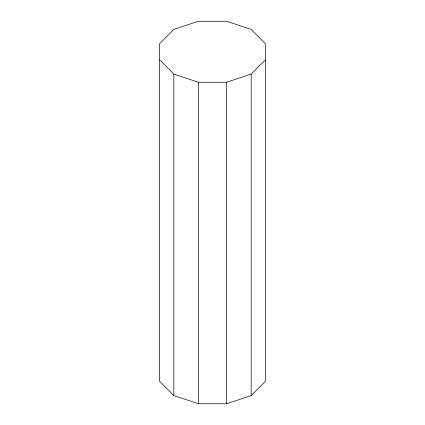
<?xml version="1.0" encoding="UTF-8"?>
<svg xmlns="http://www.w3.org/2000/svg" width="425" height="425" viewBox="0 0 425 425"><rect width="100%" height="100%" fill="white"/><g stroke="black" fill="none" stroke-linecap="round" stroke-linejoin="round"><path stroke-width="0.64" d="M159.673 59.92L173.83 74.072L198.347 82.248L226.653 82.248L251.17 74.072L265.327 59.92M251.17 395.579L265.327 381.422L265.327 43.578L251.17 29.421L226.653 21.25L198.347 21.25L173.83 29.421L159.673 43.578L159.673 381.422L173.83 395.579L198.347 403.75L226.653 403.75L251.17 395.579L251.17 74.072M226.653 82.248L226.653 403.75M198.347 82.248L198.347 403.75M173.83 74.072L173.83 395.579"/></g></svg>
